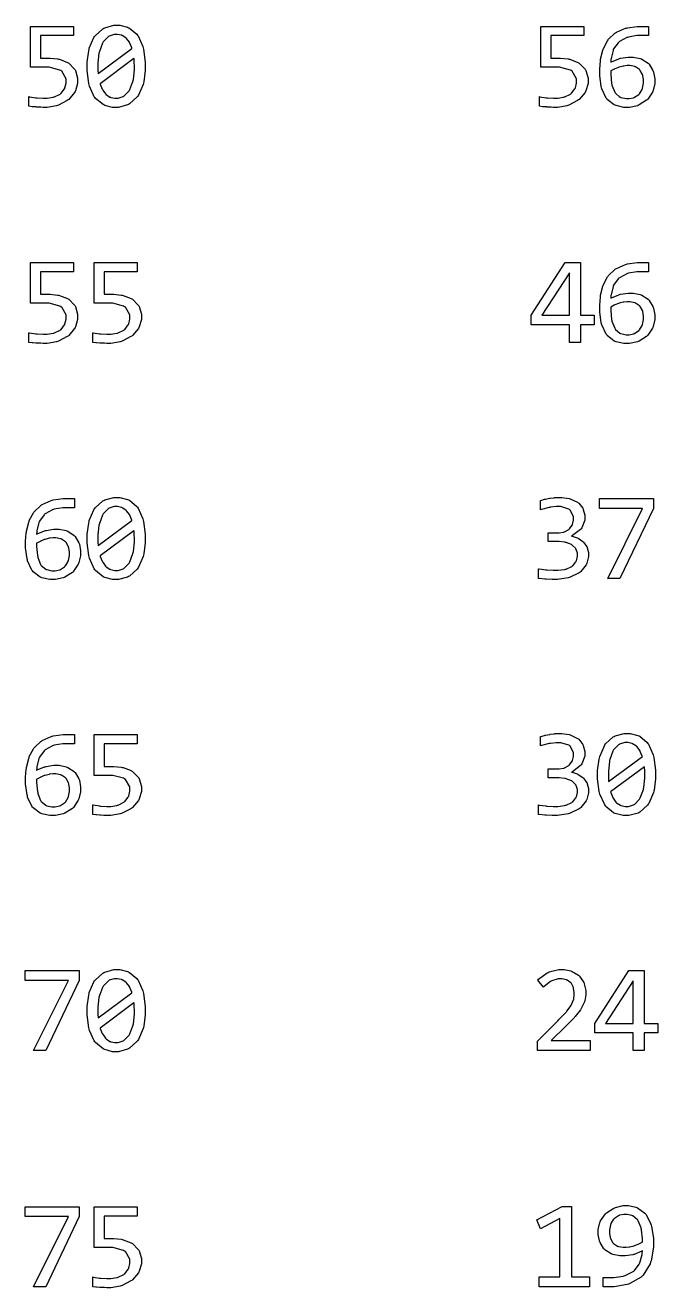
# Model space of a CAD drawing. Extents: x 0.4 to 7.8, y 0.3 to 11.2.
# Drawn here: x 6.469 to 7.732, y 3.306 to 5.826 of the extents above; entities that cross this region are included whole.
import ezdxf

# ---------------------------------------------------------------- set-up
doc = ezdxf.new("R2010")
doc.units = 0
doc.layers.get('0').update_dxf_attribs({"linetype": 'CONTINUOUS'})

msp = doc.modelspace()

# ---------------------------------------------------------------- linework, layer by layer
at = {"color": 9}
for points in [[(6.57335, 5.71556), (6.57335, 5.71018), (6.56907, 5.69558), (6.56825, 5.69396), (6.56739, 5.69233), (6.55556, 5.67833), (6.5541, 5.67714), (6.55257, 5.676), (6.53494, 5.66689), (6.53293, 5.66624), (6.53087, 5.66558), (6.51264, 5.66233), (6.50657, 5.66233), (6.50461, 5.66233), (6.49957, 5.6626), (6.49892, 5.6626), (6.49821, 5.66265), (6.49149, 5.66303), (6.49083, 5.66308), (6.49013, 5.66314), (6.48356, 5.66363), (6.48292, 5.66368), (6.48226, 5.66374), (6.47657, 5.6645), (6.47607, 5.66456), (6.47607, 5.68381), (6.47715, 5.6836), (6.48969, 5.68164), (6.4911, 5.68147), (6.49251, 5.68137), (6.50435, 5.68078), (6.50831, 5.68078), (6.51269, 5.68078), (6.52458, 5.68272), (6.52588, 5.68311), (6.52718, 5.68349), (6.53825, 5.68896), (6.53917, 5.68967), (6.5401, 5.69043), (6.5471, 5.69922), (6.54758, 5.70019), (6.54807, 5.70122), (6.55051, 5.71089), (6.55051, 5.71408), (6.55051, 5.71951), (6.54156, 5.7346), (6.53976, 5.73568), (6.53797, 5.73682), (6.51633, 5.74251), (6.50917, 5.74251), (6.47889, 5.74251), (6.47889, 5.82406), (6.56483, 5.82406), (6.56483, 5.8055), (6.49892, 5.8055), (6.49892, 5.76074), (6.51281, 5.76074), (6.51839, 5.76074), (6.53331, 5.759), (6.53515, 5.75863), (6.53694, 5.75831), (6.553, 5.75222), (6.55442, 5.75131), (6.55583, 5.75049), (6.56722, 5.73888), (6.56808, 5.73742), (6.56896, 5.736), (6.57335, 5.72071), (6.57335, 5.71556)], [(6.70833, 5.74425), (6.70833, 5.73589), (6.70524, 5.71338), (6.70464, 5.71083), (6.704, 5.70833), (6.69476, 5.68679), (6.69358, 5.68494), (6.69233, 5.68317), (6.67686, 5.66922), (6.67503, 5.66818), (6.67318, 5.66721), (6.65511, 5.66233), (6.64914, 5.66233), (6.64328, 5.66233), (6.62756, 5.66635), (6.62582, 5.6671), (6.62403, 5.66792), (6.6091, 5.68039), (6.60786, 5.68201), (6.60661, 5.68371), (6.59706, 5.70497), (6.5964, 5.70751), (6.59571, 5.71013), (6.59233, 5.73574), (6.59233, 5.74425), (6.59233, 5.75265), (6.59538, 5.77522), (6.59603, 5.77772), (6.59663, 5.78028), (6.6059, 5.80181), (6.60715, 5.8036), (6.60835, 5.80544), (6.62381, 5.81933), (6.62571, 5.82032), (6.62756, 5.82135), (6.64556, 5.82628), (6.65158, 5.82628), (6.65739, 5.82628), (6.67307, 5.82221), (6.67486, 5.8214), (6.6766, 5.82064), (6.69157, 5.80821), (6.69282, 5.80653), (6.69407, 5.8049), (6.70361, 5.78358), (6.70432, 5.78097), (6.70497, 5.77843), (6.70833, 5.75282), (6.70833, 5.74425)], [(7.59299, 5.71556), (7.59299, 5.71018), (7.58865, 5.69558), (7.58783, 5.69396), (7.58697, 5.69233), (7.57514, 5.67833), (7.57368, 5.67714), (7.57215, 5.676), (7.55458, 5.66689), (7.55257, 5.66624), (7.55051, 5.66558), (7.53228, 5.66233), (7.52621, 5.66233), (7.52425, 5.66233), (7.51915, 5.6626), (7.5185, 5.6626), (7.51779, 5.66265), (7.51113, 5.66303), (7.51047, 5.66308), (7.50976, 5.66314), (7.50315, 5.66363), (7.5025, 5.66368), (7.50185, 5.66374), (7.49615, 5.6645), (7.49567, 5.66456), (7.49567, 5.68381), (7.49675, 5.6836), (7.50928, 5.68164), (7.51069, 5.68147), (7.5121, 5.68137), (7.52393, 5.68078), (7.52789, 5.68078), (7.53228, 5.68078), (7.54417, 5.68272), (7.54546, 5.68311), (7.54676, 5.68349), (7.55789, 5.68896), (7.55881, 5.68967), (7.55968, 5.69043), (7.56674, 5.69922), (7.56722, 5.70019), (7.56771, 5.70122), (7.57015, 5.71089), (7.57015, 5.71408), (7.57015, 5.71951), (7.56119, 5.7346), (7.5594, 5.73568), (7.55761, 5.73682), (7.53597, 5.74251), (7.52875, 5.74251), (7.49849, 5.74251), (7.49849, 5.82406), (7.58442, 5.82406), (7.58442, 5.8055), (7.5185, 5.8055), (7.5185, 5.76074), (7.53244, 5.76074), (7.53797, 5.76074), (7.5529, 5.759), (7.55474, 5.75863), (7.55653, 5.75831), (7.57264, 5.75222), (7.57406, 5.75131), (7.57547, 5.75049), (7.58686, 5.73888), (7.58772, 5.73742), (7.5886, 5.736), (7.59299, 5.72071), (7.59299, 5.71556)], [(7.72624, 5.71506), (7.72624, 5.7099), (7.72288, 5.69607), (7.72222, 5.69444), (7.72157, 5.69287), (7.71218, 5.67882), (7.71099, 5.67763), (7.70975, 5.67649), (7.69499, 5.6671), (7.69325, 5.66639), (7.69151, 5.66575), (7.67572, 5.66233), (7.67046, 5.66233), (7.66461, 5.66233), (7.64882, 5.66585), (7.64714, 5.6665), (7.6454, 5.66721), (7.63129, 5.678), (7.63015, 5.67942), (7.62901, 5.68088), (7.62033, 5.69933), (7.61979, 5.70156), (7.61919, 5.70378), (7.61626, 5.72575), (7.61626, 5.73301), (7.61626, 5.73899), (7.61757, 5.75483), (7.61783, 5.75672), (7.61806, 5.75868), (7.62244, 5.77664), (7.6231, 5.77832), (7.62369, 5.78), (7.63183, 5.79546), (7.63286, 5.79688), (7.63385, 5.79829), (7.64649, 5.81028), (7.648, 5.81125), (7.64953, 5.81228), (7.66743, 5.82015), (7.66949, 5.82069), (7.6715, 5.82129), (7.69135, 5.82406), (7.69803, 5.82406), (7.71376, 5.82406), (7.71376, 5.8055), (7.69667, 5.8055), (7.69049, 5.8055), (7.67367, 5.80274), (7.67193, 5.80214), (7.67014, 5.8016), (7.65549, 5.79351), (7.65435, 5.79249), (7.65315, 5.79144), (7.64404, 5.77892), (7.64344, 5.77746), (7.64279, 5.77599), (7.63889, 5.75965), (7.63872, 5.75782), (7.63824, 5.75282), (7.63949, 5.75358), (7.65424, 5.75956), (7.65593, 5.75999), (7.65761, 5.76047), (7.67275, 5.76281), (7.67779, 5.76281), (7.68306, 5.76281), (7.69738, 5.75988), (7.69889, 5.75928), (7.70042, 5.75868), (7.713, 5.75049), (7.71403, 5.7494), (7.715, 5.74837), (7.72265, 5.73583), (7.72319, 5.73438), (7.72368, 5.73292), (7.72624, 5.71957), (7.72624, 5.71506)], [(6.61382, 5.74501), (6.61382, 5.74311), (6.61382, 5.73888), (6.61382, 5.73742), (6.61382, 5.73682), (6.61426, 5.73068), (6.61431, 5.73008), (6.68186, 5.78), (6.68153, 5.78108), (6.67763, 5.79058), (6.67719, 5.79139), (6.67671, 5.79226), (6.67111, 5.79958), (6.67046, 5.80018), (6.66982, 5.80083), (6.66238, 5.80572), (6.66157, 5.80604), (6.66069, 5.80643), (6.65289, 5.80811), (6.65033, 5.80811), (6.64654, 5.80811), (6.63633, 5.80474), (6.63519, 5.80404), (6.63406, 5.80339), (6.62451, 5.79335), (6.62375, 5.79199), (6.62294, 5.79069), (6.61681, 5.77419), (6.61643, 5.77219), (6.616, 5.77024), (6.61382, 5.75136), (6.61382, 5.74501)], [(6.68685, 5.74354), (6.68685, 5.74561), (6.68653, 5.75103), (6.68647, 5.75168), (6.68642, 5.75239), (6.68593, 5.75911), (6.68587, 5.75976), (6.61838, 5.70958), (6.61865, 5.70856), (6.6225, 5.69879), (6.62299, 5.69786), (6.62343, 5.697), (6.62907, 5.68924), (6.62972, 5.68858), (6.63037, 5.68799), (6.63792, 5.683), (6.63878, 5.68261), (6.6396, 5.68229), (6.64763, 5.68056), (6.65033, 5.68056), (6.65408, 5.68056), (6.66422, 5.68392), (6.66536, 5.68457), (6.6665, 5.68528), (6.67617, 5.69521), (6.67697, 5.6965), (6.67774, 5.69786), (6.68386, 5.71425), (6.68431, 5.71619), (6.68468, 5.71821), (6.68685, 5.73725), (6.68685, 5.74354)], [(7.704, 5.71376), (7.704, 5.71707), (7.70247, 5.72597), (7.70221, 5.72694), (7.70187, 5.72797), (7.69726, 5.73628), (7.69667, 5.73693), (7.69601, 5.73763), (7.68804, 5.74294), (7.68707, 5.74328), (7.68608, 5.74371), (7.67643, 5.74561), (7.67324, 5.74561), (7.67085, 5.74561), (7.66461, 5.7449), (7.66385, 5.74474), (7.66303, 5.74463), (7.65522, 5.74257), (7.65446, 5.74229), (7.65369, 5.74208), (7.64643, 5.73921), (7.64578, 5.73888), (7.64507, 5.73856), (7.63878, 5.73514), (7.63824, 5.73475), (7.63824, 5.72819), (7.64003, 5.71018), (7.6404, 5.70839), (7.64074, 5.70665), (7.64615, 5.6926), (7.64686, 5.69151), (7.64757, 5.69049), (7.65653, 5.683), (7.65761, 5.68251), (7.65864, 5.68207), (7.66883, 5.67979), (7.67225, 5.67979), (7.6754, 5.67979), (7.68397, 5.68169), (7.68494, 5.68201), (7.68593, 5.6824), (7.69428, 5.68799), (7.69499, 5.68869), (7.69569, 5.68946), (7.70117, 5.69829), (7.70156, 5.69933), (7.70193, 5.70042), (7.704, 5.71044), (7.704, 5.71376)], [(6.57335, 5.24431), (6.57335, 5.23893), (6.56907, 5.22433), (6.56825, 5.22271), (6.56739, 5.22108), (6.55556, 5.20703), (6.5541, 5.20583), (6.55257, 5.20469), (6.53494, 5.19564), (6.53293, 5.19499), (6.53087, 5.19433), (6.51264, 5.19108), (6.50657, 5.19108), (6.50461, 5.19108), (6.49957, 5.19135), (6.49892, 5.19135), (6.49821, 5.1914), (6.49149, 5.19179), (6.49083, 5.19185), (6.49013, 5.19189), (6.48356, 5.19239), (6.48292, 5.19243), (6.48226, 5.19249), (6.47657, 5.19325), (6.47607, 5.19331), (6.47607, 5.21257), (6.47715, 5.21235), (6.48969, 5.21039), (6.4911, 5.21024), (6.49251, 5.21013), (6.50435, 5.20953), (6.50831, 5.20953), (6.51269, 5.20953), (6.52458, 5.21149), (6.52588, 5.21186), (6.52718, 5.21224), (6.53825, 5.21772), (6.53917, 5.21843), (6.5401, 5.21918), (6.5471, 5.22797), (6.54758, 5.22894), (6.54807, 5.22999), (6.55051, 5.23964), (6.55051, 5.24283), (6.55051, 5.24826), (6.54156, 5.26335), (6.53976, 5.26443), (6.53797, 5.26557), (6.51633, 5.27126), (6.50917, 5.27126), (6.47889, 5.27126), (6.47889, 5.35281), (6.56483, 5.35281), (6.56483, 5.33425), (6.49892, 5.33425), (6.49892, 5.2895), (6.51281, 5.2895), (6.51839, 5.2895), (6.53331, 5.28776), (6.53515, 5.28738), (6.53694, 5.28706), (6.553, 5.28097), (6.55442, 5.28006), (6.55583, 5.27924), (6.56722, 5.26764), (6.56808, 5.26617), (6.56896, 5.26476), (6.57335, 5.24946), (6.57335, 5.24431)], [(6.70063, 5.24431), (6.70063, 5.23893), (6.69635, 5.22433), (6.69553, 5.22271), (6.69467, 5.22108), (6.68283, 5.20703), (6.68137, 5.20583), (6.67985, 5.20469), (6.66222, 5.19564), (6.66021, 5.19499), (6.65815, 5.19433), (6.63992, 5.19108), (6.63385, 5.19108), (6.63189, 5.19108), (6.62685, 5.19135), (6.62619, 5.19135), (6.62549, 5.1914), (6.61876, 5.19179), (6.61811, 5.19185), (6.6174, 5.19189), (6.61083, 5.19239), (6.61019, 5.19243), (6.60954, 5.19249), (6.60385, 5.19325), (6.60335, 5.19331), (6.60335, 5.21257), (6.60444, 5.21235), (6.61697, 5.21039), (6.61838, 5.21024), (6.61979, 5.21013), (6.63162, 5.20953), (6.63558, 5.20953), (6.63997, 5.20953), (6.65186, 5.21149), (6.65315, 5.21186), (6.65446, 5.21224), (6.66553, 5.21772), (6.66644, 5.21843), (6.66737, 5.21918), (6.67437, 5.22797), (6.67486, 5.22894), (6.67535, 5.22999), (6.67779, 5.23964), (6.67779, 5.24283), (6.67779, 5.24826), (6.66883, 5.26335), (6.66704, 5.26443), (6.66525, 5.26557), (6.64361, 5.27126), (6.63644, 5.27126), (6.60618, 5.27126), (6.60618, 5.35281), (6.69211, 5.35281), (6.69211, 5.33425), (6.62619, 5.33425), (6.62619, 5.2895), (6.64008, 5.2895), (6.64567, 5.2895), (6.6606, 5.28776), (6.66243, 5.28738), (6.66422, 5.28706), (6.68028, 5.28097), (6.68169, 5.28006), (6.68311, 5.27924), (6.6945, 5.26764), (6.69536, 5.26617), (6.69624, 5.26476), (6.70063, 5.24946), (6.70063, 5.24431)], [(7.60493, 5.22857), (7.57769, 5.22857), (7.57769, 5.19331), (7.55599, 5.19331), (7.55599, 5.22857), (7.47922, 5.22857), (7.47922, 5.24724), (7.54719, 5.35281), (7.57769, 5.35281), (7.57769, 5.24724), (7.60493, 5.24724), (7.60493, 5.22857)], [(7.72624, 5.24382), (7.72624, 5.23867), (7.72288, 5.22483), (7.72222, 5.22319), (7.72157, 5.22163), (7.71218, 5.20757), (7.71099, 5.20632), (7.70975, 5.20518), (7.69499, 5.19581), (7.69325, 5.1951), (7.69151, 5.19444), (7.67572, 5.19108), (7.67046, 5.19108), (7.66461, 5.19108), (7.64882, 5.19461), (7.64714, 5.19526), (7.6454, 5.19596), (7.63129, 5.20676), (7.63015, 5.20817), (7.62901, 5.20964), (7.62033, 5.22808), (7.61979, 5.23025), (7.61919, 5.23247), (7.61626, 5.25444), (7.61626, 5.26178), (7.61626, 5.26768), (7.61757, 5.28353), (7.61783, 5.28543), (7.61806, 5.28738), (7.62244, 5.30539), (7.6231, 5.30707), (7.62369, 5.30875), (7.63183, 5.32422), (7.63286, 5.32563), (7.63385, 5.32704), (7.64649, 5.33903), (7.648, 5.34), (7.64953, 5.34104), (7.66743, 5.34885), (7.66949, 5.34939), (7.6715, 5.34999), (7.69135, 5.35281), (7.69803, 5.35281), (7.71376, 5.35281), (7.71376, 5.33425), (7.69667, 5.33425), (7.69049, 5.33425), (7.67367, 5.33143), (7.67193, 5.33083), (7.67014, 5.33029), (7.65549, 5.32226), (7.65435, 5.32124), (7.65315, 5.32021), (7.64404, 5.30767), (7.64344, 5.30621), (7.64279, 5.30474), (7.63889, 5.28842), (7.63872, 5.28657), (7.63824, 5.28153), (7.63949, 5.28228), (7.65424, 5.28831), (7.65593, 5.28874), (7.65761, 5.28922), (7.67275, 5.29156), (7.67779, 5.29156), (7.68306, 5.29156), (7.69738, 5.28863), (7.69889, 5.28803), (7.70042, 5.28743), (7.713, 5.27919), (7.71403, 5.2781), (7.715, 5.27707), (7.72265, 5.2646), (7.72319, 5.26313), (7.72368, 5.26167), (7.72624, 5.24832), (7.72624, 5.24382)], [(7.55599, 5.33231), (7.50043, 5.24724), (7.55599, 5.24724), (7.55599, 5.33231)], [(7.704, 5.24246), (7.704, 5.24576), (7.70247, 5.25467), (7.70221, 5.25564), (7.70187, 5.25667), (7.69726, 5.26503), (7.69667, 5.26568), (7.69601, 5.26639), (7.68804, 5.27171), (7.68707, 5.27203), (7.68608, 5.2724), (7.67643, 5.27436), (7.67324, 5.27436), (7.67085, 5.27436), (7.66461, 5.27365), (7.66385, 5.27349), (7.66303, 5.27339), (7.65522, 5.27132), (7.65446, 5.27106), (7.65369, 5.27083), (7.64643, 5.26796), (7.64578, 5.26764), (7.64507, 5.26731), (7.63878, 5.26383), (7.63824, 5.26346), (7.63824, 5.25689), (7.64003, 5.23888), (7.6404, 5.23708), (7.64074, 5.23535), (7.64615, 5.22136), (7.64686, 5.22026), (7.64757, 5.21924), (7.65653, 5.21169), (7.65761, 5.21121), (7.65864, 5.21078), (7.66883, 5.20856), (7.67225, 5.20856), (7.6754, 5.20856), (7.68397, 5.21039), (7.68494, 5.21072), (7.68593, 5.21115), (7.69428, 5.21674), (7.69499, 5.21744), (7.69569, 5.21821), (7.70117, 5.22706), (7.70156, 5.22808), (7.70193, 5.22917), (7.704, 5.23915), (7.704, 5.24246)], [(6.57932, 4.77257), (6.57932, 4.76742), (6.57596, 4.75358), (6.57531, 4.75196), (6.57465, 4.75038), (6.56526, 4.73633), (6.56407, 4.73508), (6.56282, 4.73394), (6.54807, 4.72456), (6.54639, 4.72385), (6.54465, 4.72319), (6.52881, 4.71983), (6.52354, 4.71983), (6.51768, 4.71983), (6.5019, 4.72336), (6.50022, 4.72401), (6.49854, 4.72472), (6.48443, 4.73551), (6.48329, 4.73693), (6.48215, 4.73839), (6.47347, 4.75683), (6.47288, 4.759), (6.47228, 4.76124), (6.46935, 4.78321), (6.46935, 4.79053), (6.46935, 4.79644), (6.47065, 4.81228), (6.47092, 4.81418), (6.47119, 4.81614), (6.47553, 4.83415), (6.47618, 4.83583), (6.47678, 4.83751), (6.48492, 4.85297), (6.48594, 4.85439), (6.48693, 4.85579), (6.49957, 4.86778), (6.50108, 4.86876), (6.50261, 4.86979), (6.52051, 4.87761), (6.52257, 4.87815), (6.52463, 4.87875), (6.54449, 4.88157), (6.55117, 4.88157), (6.56689, 4.88157), (6.56689, 4.86301), (6.54981, 4.86301), (6.54357, 4.86301), (6.52675, 4.86019), (6.52501, 4.8596), (6.52322, 4.85906), (6.50857, 4.85101), (6.50743, 4.84999), (6.50624, 4.84896), (6.49718, 4.83643), (6.49658, 4.83496), (6.49593, 4.8335), (6.49197, 4.81717), (6.49181, 4.81532), (6.49132, 4.81028), (6.49257, 4.81104), (6.50732, 4.81706), (6.509, 4.81749), (6.51069, 4.81799), (6.52582, 4.82032), (6.53087, 4.82032), (6.53614, 4.82032), (6.55046, 4.81739), (6.55197, 4.81679), (6.5535, 4.81619), (6.56608, 4.80794), (6.56711, 4.80686), (6.56808, 4.80583), (6.57574, 4.79335), (6.57628, 4.79189), (6.57676, 4.79042), (6.57932, 4.77707), (6.57932, 4.77257)], [(6.70833, 4.80176), (6.70833, 4.7934), (6.70524, 4.77083), (6.70464, 4.76828), (6.704, 4.76579), (6.69476, 4.74425), (6.69358, 4.7424), (6.69233, 4.74061), (6.67686, 4.72672), (6.67503, 4.72569), (6.67318, 4.72472), (6.65511, 4.71983), (6.64914, 4.71983), (6.64328, 4.71983), (6.62756, 4.72385), (6.62582, 4.72461), (6.62403, 4.72542), (6.6091, 4.73785), (6.60786, 4.73947), (6.60661, 4.74115), (6.59706, 4.76247), (6.5964, 4.76503), (6.59571, 4.76764), (6.59233, 4.79324), (6.59233, 4.80176), (6.59233, 4.81011), (6.59538, 4.83268), (6.59603, 4.83518), (6.59663, 4.83772), (6.6059, 4.85926), (6.60715, 4.86106), (6.60835, 4.8629), (6.62381, 4.87685), (6.62571, 4.87782), (6.62756, 4.87885), (6.64556, 4.88379), (6.65158, 4.88379), (6.65739, 4.88379), (6.67307, 4.87972), (6.67486, 4.8789), (6.6766, 4.87815), (6.69157, 4.86572), (6.69282, 4.86399), (6.69407, 4.86236), (6.70361, 4.8411), (6.70432, 4.83849), (6.70497, 4.83594), (6.70833, 4.81033), (6.70833, 4.80176)], [(6.61382, 4.80246), (6.61382, 4.80062), (6.61382, 4.79639), (6.61382, 4.79492), (6.61382, 4.79432), (6.61426, 4.78819), (6.61431, 4.7876), (6.68186, 4.83751), (6.68153, 4.8386), (6.67763, 4.84804), (6.67719, 4.84885), (6.67671, 4.84972), (6.67111, 4.85704), (6.67046, 4.85764), (6.66982, 4.85829), (6.66238, 4.86317), (6.66157, 4.8635), (6.66069, 4.86388), (6.65289, 4.86561), (6.65033, 4.86561), (6.64654, 4.86561), (6.63633, 4.86225), (6.63519, 4.86154), (6.63406, 4.86089), (6.62451, 4.85086), (6.62375, 4.8495), (6.62294, 4.84819), (6.61681, 4.83171), (6.61643, 4.82969), (6.616, 4.82775), (6.61382, 4.80881), (6.61382, 4.80246)], [(7.59397, 4.77051), (7.59397, 4.76557), (7.59039, 4.75228), (7.58968, 4.75071), (7.58892, 4.74918), (7.57829, 4.73579), (7.57687, 4.7346), (7.57542, 4.73346), (7.55751, 4.72444), (7.55539, 4.72374), (7.55322, 4.7231), (7.53222, 4.71983), (7.52522, 4.71983), (7.52094, 4.71983), (7.50939, 4.72038), (7.50814, 4.72043), (7.50683, 4.72054), (7.49507, 4.7219), (7.49397, 4.72206), (7.49397, 4.7411), (7.49522, 4.74089), (7.50857, 4.73915), (7.50999, 4.73899), (7.51133, 4.73888), (7.52322, 4.73828), (7.52718, 4.73828), (7.53228, 4.73828), (7.54617, 4.74001), (7.54758, 4.74035), (7.54899, 4.74072), (7.56054, 4.74593), (7.56147, 4.74658), (7.56233, 4.74729), (7.56885, 4.75543), (7.56928, 4.75635), (7.56967, 4.75732), (7.57172, 4.76628), (7.57172, 4.76926), (7.57172, 4.77214), (7.56928, 4.77994), (7.56879, 4.78076), (7.56831, 4.78157), (7.56136, 4.78842), (7.56049, 4.78896), (7.55963, 4.7895), (7.54904, 4.79357), (7.54779, 4.79383), (7.54656, 4.79417), (7.53538, 4.79551), (7.53168, 4.79551), (7.51351, 4.79551), (7.51351, 4.81299), (7.53196, 4.81299), (7.53521, 4.81299), (7.544, 4.81456), (7.54497, 4.81483), (7.54596, 4.81515), (7.55442, 4.81972), (7.55512, 4.82032), (7.55583, 4.8209), (7.56119, 4.82818), (7.56158, 4.829), (7.56196, 4.82986), (7.56392, 4.83811), (7.56392, 4.84082), (7.56392, 4.84549), (7.5574, 4.85851), (7.5561, 4.85949), (7.55479, 4.86046), (7.53851, 4.86535), (7.53315, 4.86535), (7.52897, 4.86535), (7.51796, 4.86404), (7.51654, 4.86376), (7.51508, 4.8635), (7.49989, 4.85954), (7.49826, 4.859), (7.49826, 4.87756), (7.49892, 4.87782), (7.50624, 4.87993), (7.50706, 4.8801), (7.50782, 4.88032), (7.51563, 4.88194), (7.51644, 4.88206), (7.51719, 4.88222), (7.52501, 4.88325), (7.52582, 4.88331), (7.52658, 4.8834), (7.53267, 4.88379), (7.53472, 4.88379), (7.54031, 4.88379), (7.55544, 4.88146), (7.55707, 4.88097), (7.55865, 4.88053), (7.5721, 4.87403), (7.57319, 4.87315), (7.57428, 4.87235), (7.58242, 4.86199), (7.58296, 4.86074), (7.5835, 4.85954), (7.58626, 4.8481), (7.58626, 4.84424), (7.58626, 4.83854), (7.58029, 4.82286), (7.57915, 4.82129), (7.57796, 4.81976), (7.56201, 4.80746), (7.56, 4.80653), (7.56104, 4.80637), (7.57118, 4.80311), (7.57221, 4.80263), (7.57319, 4.80214), (7.58225, 4.79585), (7.58306, 4.79503), (7.58388, 4.79432), (7.59039, 4.78537), (7.59088, 4.78429), (7.59136, 4.78326), (7.59397, 4.77371), (7.59397, 4.77051)], [(7.72342, 4.86182), (7.65653, 4.72206), (7.63222, 4.72206), (7.70171, 4.86182), (7.6155, 4.86182), (7.6155, 4.88157), (7.72342, 4.88157), (7.72342, 4.86182)], [(6.68685, 4.801), (6.68685, 4.80306), (6.68653, 4.80854), (6.68647, 4.80919), (6.68642, 4.8099), (6.68593, 4.81662), (6.68587, 4.81728), (6.61838, 4.76708), (6.61865, 4.76606), (6.6225, 4.75629), (6.62299, 4.75537), (6.62343, 4.7545), (6.62907, 4.74675), (6.62972, 4.7461), (6.63037, 4.7455), (6.63792, 4.7405), (6.63878, 4.74013), (6.6396, 4.73981), (6.64763, 4.73801), (6.65033, 4.73801), (6.65408, 4.73801), (6.66422, 4.74143), (6.66536, 4.74208), (6.6665, 4.74278), (6.67617, 4.75271), (6.67697, 4.75401), (6.67774, 4.75537), (6.68386, 4.77171), (6.68431, 4.77365), (6.68468, 4.77567), (6.68685, 4.79471), (6.68685, 4.801)], [(6.55713, 4.77121), (6.55713, 4.77453), (6.55556, 4.78342), (6.55528, 4.7844), (6.55496, 4.78543), (6.5504, 4.79378), (6.54981, 4.79443), (6.54915, 4.79514), (6.54113, 4.80046), (6.54015, 4.80078), (6.53917, 4.80117), (6.52957, 4.80311), (6.52636, 4.80311), (6.52399, 4.80311), (6.51774, 4.8024), (6.51699, 4.80225), (6.51617, 4.80214), (6.50831, 4.80007), (6.50754, 4.79981), (6.50678, 4.79958), (6.49957, 4.79671), (6.49892, 4.79639), (6.49821, 4.79606), (6.49186, 4.79258), (6.49132, 4.79221), (6.49132, 4.78564), (6.49317, 4.76764), (6.49354, 4.76585), (6.49387, 4.76411), (6.49924, 4.75011), (6.5, 4.74903), (6.50071, 4.74799), (6.50965, 4.74046), (6.51074, 4.73996), (6.51178, 4.73953), (6.52197, 4.73731), (6.52539, 4.73731), (6.52854, 4.73731), (6.53711, 4.73915), (6.53808, 4.73947), (6.53907, 4.7399), (6.54736, 4.7455), (6.54807, 4.74621), (6.54878, 4.74696), (6.55425, 4.75581), (6.55469, 4.75683), (6.55507, 4.75792), (6.55713, 4.7679), (6.55713, 4.77121)], [(6.57932, 4.30132), (6.57932, 4.29617), (6.57596, 4.28233), (6.57531, 4.28071), (6.57465, 4.27914), (6.56526, 4.26508), (6.56407, 4.26383), (6.56282, 4.26269), (6.54807, 4.25331), (6.54639, 4.25261), (6.54465, 4.25196), (6.52881, 4.24858), (6.52354, 4.24858), (6.51768, 4.24858), (6.5019, 4.25211), (6.50022, 4.25276), (6.49854, 4.25347), (6.48443, 4.26426), (6.48329, 4.26568), (6.48215, 4.26714), (6.47347, 4.2856), (6.47288, 4.28776), (6.47228, 4.28999), (6.46935, 4.31196), (6.46935, 4.31928), (6.46935, 4.32519), (6.47065, 4.34104), (6.47092, 4.34293), (6.47119, 4.34489), (6.47553, 4.3629), (6.47618, 4.36458), (6.47678, 4.36626), (6.48492, 4.38172), (6.48594, 4.38314), (6.48693, 4.38456), (6.49957, 4.39654), (6.50108, 4.39751), (6.50261, 4.39854), (6.52051, 4.40636), (6.52257, 4.4069), (6.52463, 4.4075), (6.54449, 4.41032), (6.55117, 4.41032), (6.56689, 4.41032), (6.56689, 4.39176), (6.54981, 4.39176), (6.54357, 4.39176), (6.52675, 4.38894), (6.52501, 4.38835), (6.52322, 4.38781), (6.50857, 4.37978), (6.50743, 4.37875), (6.50624, 4.37771), (6.49718, 4.36518), (6.49658, 4.36372), (6.49593, 4.36225), (6.49197, 4.34592), (6.49181, 4.34407), (6.49132, 4.33903), (6.49257, 4.33979), (6.50732, 4.34581), (6.509, 4.34625), (6.51069, 4.34674), (6.52582, 4.34907), (6.53087, 4.34907), (6.53614, 4.34907), (6.55046, 4.34614), (6.55197, 4.34554), (6.5535, 4.34494), (6.56608, 4.33669), (6.56711, 4.33561), (6.56808, 4.33458), (6.57574, 4.3221), (6.57628, 4.32064), (6.57676, 4.31917), (6.57932, 4.30583), (6.57932, 4.30132)], [(6.70063, 4.30181), (6.70063, 4.29644), (6.69635, 4.28185), (6.69553, 4.28022), (6.69467, 4.2786), (6.68283, 4.26454), (6.68137, 4.26335), (6.67985, 4.26221), (6.66222, 4.25315), (6.66021, 4.2525), (6.65815, 4.25185), (6.63992, 4.24858), (6.63385, 4.24858), (6.63189, 4.24858), (6.62685, 4.24881), (6.62619, 4.24881), (6.62549, 4.24886), (6.61876, 4.24924), (6.61811, 4.24929), (6.6174, 4.24935), (6.61083, 4.24989), (6.61019, 4.24994), (6.60954, 4.25), (6.60385, 4.25071), (6.60335, 4.25076), (6.60335, 4.27007), (6.60444, 4.26981), (6.61697, 4.2679), (6.61838, 4.26774), (6.61979, 4.26764), (6.63162, 4.26704), (6.63558, 4.26704), (6.63997, 4.26704), (6.65186, 4.26893), (6.65315, 4.26932), (6.65446, 4.26975), (6.66553, 4.27522), (6.66644, 4.27593), (6.66737, 4.27669), (6.67437, 4.28543), (6.67486, 4.2864), (6.67535, 4.28749), (6.67779, 4.29715), (6.67779, 4.30035), (6.67779, 4.30578), (6.66883, 4.32086), (6.66704, 4.32194), (6.66525, 4.32308), (6.64361, 4.32878), (6.63644, 4.32878), (6.60618, 4.32878), (6.60618, 4.41032), (6.69211, 4.41032), (6.69211, 4.39176), (6.62619, 4.39176), (6.62619, 4.34694), (6.64008, 4.34694), (6.64567, 4.34694), (6.6606, 4.34526), (6.66243, 4.34489), (6.66422, 4.34457), (6.68028, 4.33849), (6.68169, 4.33757), (6.68311, 4.33675), (6.6945, 4.32514), (6.69536, 4.32368), (6.69624, 4.32226), (6.70063, 4.30697), (6.70063, 4.30181)], [(7.59397, 4.29926), (7.59397, 4.29432), (7.59039, 4.28103), (7.58968, 4.27946), (7.58892, 4.27794), (7.57829, 4.26454), (7.57687, 4.26335), (7.57542, 4.26221), (7.55751, 4.25319), (7.55539, 4.2525), (7.55322, 4.25185), (7.53222, 4.24858), (7.52522, 4.24858), (7.52094, 4.24858), (7.50939, 4.24914), (7.50814, 4.24918), (7.50683, 4.24929), (7.49507, 4.25065), (7.49397, 4.25082), (7.49397, 4.26986), (7.49522, 4.26964), (7.50857, 4.2679), (7.50999, 4.26774), (7.51133, 4.26764), (7.52322, 4.26704), (7.52718, 4.26704), (7.53228, 4.26704), (7.54617, 4.26878), (7.54758, 4.2691), (7.54899, 4.26947), (7.56054, 4.27468), (7.56147, 4.27533), (7.56233, 4.27604), (7.56885, 4.28418), (7.56928, 4.2851), (7.56967, 4.28608), (7.57172, 4.29503), (7.57172, 4.29801), (7.57172, 4.30089), (7.56928, 4.30871), (7.56879, 4.30951), (7.56831, 4.31033), (7.56136, 4.31717), (7.56049, 4.31771), (7.55963, 4.31825), (7.54904, 4.32232), (7.54779, 4.3226), (7.54656, 4.32292), (7.53538, 4.32428), (7.53168, 4.32428), (7.51351, 4.32428), (7.51351, 4.34174), (7.53196, 4.34174), (7.53521, 4.34174), (7.544, 4.34332), (7.54497, 4.34358), (7.54596, 4.34392), (7.55442, 4.34847), (7.55512, 4.34907), (7.55583, 4.34967), (7.56119, 4.35693), (7.56158, 4.35775), (7.56196, 4.35861), (7.56392, 4.36686), (7.56392, 4.36957), (7.56392, 4.37424), (7.5574, 4.38726), (7.5561, 4.38824), (7.55479, 4.38921), (7.53851, 4.3941), (7.53315, 4.3941), (7.52897, 4.3941), (7.51796, 4.39279), (7.51654, 4.39253), (7.51508, 4.39225), (7.49989, 4.38829), (7.49826, 4.38775), (7.49826, 4.40631), (7.49892, 4.40657), (7.50624, 4.40869), (7.50706, 4.40886), (7.50782, 4.40907), (7.51563, 4.41069), (7.51644, 4.41081), (7.51719, 4.41097), (7.52501, 4.412), (7.52582, 4.41206), (7.52658, 4.41217), (7.53267, 4.41254), (7.53472, 4.41254), (7.54031, 4.41254), (7.55544, 4.41021), (7.55707, 4.40972), (7.55865, 4.40929), (7.5721, 4.40278), (7.57319, 4.40192), (7.57428, 4.4011), (7.58242, 4.39074), (7.58296, 4.38949), (7.5835, 4.38829), (7.58626, 4.37685), (7.58626, 4.37299), (7.58626, 4.36729), (7.58029, 4.35161), (7.57915, 4.35004), (7.57796, 4.34853), (7.56201, 4.33621), (7.56, 4.33529), (7.56104, 4.33513), (7.57118, 4.33187), (7.57221, 4.33138), (7.57319, 4.33089), (7.58225, 4.3246), (7.58306, 4.32379), (7.58388, 4.32308), (7.59039, 4.31413), (7.59088, 4.31304), (7.59136, 4.31201), (7.59397, 4.30246), (7.59397, 4.29926)], [(7.72792, 4.33051), (7.72792, 4.32215), (7.72487, 4.29958), (7.72428, 4.29704), (7.72364, 4.29454), (7.71442, 4.273), (7.71317, 4.27115), (7.71192, 4.26937), (7.69646, 4.25549), (7.69461, 4.25444), (7.69276, 4.25347), (7.67469, 4.24858), (7.66872, 4.24858), (7.66287, 4.24858), (7.64714, 4.25261), (7.6454, 4.25336), (7.64361, 4.25418), (7.62869, 4.2666), (7.6275, 4.26824), (7.62625, 4.26992), (7.61664, 4.29124), (7.616, 4.29378), (7.61529, 4.29639), (7.61199, 4.322), (7.61199, 4.33051), (7.61199, 4.33886), (7.61496, 4.36143), (7.61561, 4.36393), (7.61621, 4.36649), (7.62549, 4.38803), (7.62674, 4.38981), (7.62799, 4.39165), (7.64344, 4.4056), (7.64529, 4.40657), (7.64714, 4.40761), (7.66515, 4.41254), (7.67117, 4.41254), (7.67697, 4.41254), (7.69271, 4.40847), (7.6945, 4.40767), (7.69624, 4.4069), (7.71121, 4.39447), (7.71246, 4.39274), (7.71365, 4.39111), (7.72319, 4.36985), (7.7239, 4.36724), (7.72456, 4.36469), (7.72792, 4.33908), (7.72792, 4.33051)], [(7.63346, 4.33122), (7.63346, 4.32937), (7.63346, 4.32514), (7.63346, 4.32368), (7.63346, 4.32308), (7.63385, 4.31694), (7.63396, 4.31635), (7.70144, 4.36626), (7.70111, 4.36735), (7.69726, 4.37679), (7.69683, 4.37761), (7.69635, 4.37847), (7.69075, 4.38579), (7.69011, 4.38639), (7.68946, 4.38704), (7.68201, 4.39193), (7.68121, 4.39225), (7.68033, 4.39264), (7.67253, 4.39437), (7.66997, 4.39437), (7.66618, 4.39437), (7.65597, 4.391), (7.65483, 4.39031), (7.65369, 4.38965), (7.6441, 4.37961), (7.64333, 4.37825), (7.64253, 4.37696), (7.63644, 4.36046), (7.63601, 4.35846), (7.63558, 4.3565), (7.63346, 4.33757), (7.63346, 4.33122)], [(7.70643, 4.32975), (7.70643, 4.33182), (7.70617, 4.33729), (7.70611, 4.33794), (7.70606, 4.33865), (7.70557, 4.34538), (7.70551, 4.34603), (7.63797, 4.29585), (7.63824, 4.29482), (7.64214, 4.28504), (7.64264, 4.28413), (7.64307, 4.28326), (7.64871, 4.2755), (7.64936, 4.27485), (7.65001, 4.27425), (7.6575, 4.26926), (7.65836, 4.26888), (7.65918, 4.26856), (7.66726, 4.26676), (7.66997, 4.26676), (7.67372, 4.26676), (7.68386, 4.27018), (7.685, 4.27083), (7.68614, 4.27154), (7.69575, 4.28147), (7.69656, 4.28276), (7.69732, 4.28413), (7.70344, 4.30046), (7.70389, 4.3024), (7.70432, 4.30442), (7.70649, 4.32346), (7.70649, 4.32975), (7.70643, 4.32975)], [(6.55713, 4.29997), (6.55713, 4.30328), (6.55556, 4.31218), (6.55528, 4.31315), (6.55496, 4.31418), (6.5504, 4.32254), (6.54981, 4.32319), (6.54915, 4.32389), (6.54113, 4.32921), (6.54015, 4.32954), (6.53917, 4.32992), (6.52957, 4.33187), (6.52636, 4.33187), (6.52399, 4.33187), (6.51774, 4.33117), (6.51699, 4.331), (6.51617, 4.33089), (6.50831, 4.32883), (6.50754, 4.32856), (6.50678, 4.32835), (6.49957, 4.32547), (6.49892, 4.32514), (6.49821, 4.32482), (6.49186, 4.32135), (6.49132, 4.32096), (6.49132, 4.3144), (6.49317, 4.29639), (6.49354, 4.2946), (6.49387, 4.29286), (6.49924, 4.27886), (6.5, 4.27778), (6.50071, 4.27675), (6.50965, 4.26921), (6.51074, 4.26872), (6.51178, 4.26828), (6.52197, 4.26606), (6.52539, 4.26606), (6.52854, 4.26606), (6.53711, 4.2679), (6.53808, 4.26824), (6.53907, 4.26867), (6.54736, 4.27425), (6.54807, 4.27496), (6.54878, 4.27572), (6.55425, 4.28456), (6.55469, 4.2856), (6.55507, 4.28668), (6.55713, 4.29665), (6.55713, 4.29997)], [(6.57656, 3.91932), (6.50965, 3.77951), (6.48535, 3.77951), (6.55479, 3.91932), (6.46864, 3.91932), (6.46864, 3.93907), (6.57656, 3.93907), (6.57656, 3.91932)], [(6.70833, 3.85926), (6.70833, 3.85092), (6.70524, 3.82835), (6.70464, 3.82579), (6.704, 3.82329), (6.69476, 3.80176), (6.69358, 3.79992), (6.69233, 3.79812), (6.67686, 3.78424), (6.67503, 3.78321), (6.67318, 3.78222), (6.65511, 3.77735), (6.64914, 3.77735), (6.64328, 3.77735), (6.62756, 3.78136), (6.62582, 3.78212), (6.62403, 3.78293), (6.6091, 3.79536), (6.60786, 3.79699), (6.60661, 3.79867), (6.59706, 3.81993), (6.5964, 3.82249), (6.59571, 3.82508), (6.59233, 3.85075), (6.59233, 3.85926), (6.59233, 3.86762), (6.59538, 3.89019), (6.59603, 3.89268), (6.59663, 3.89524), (6.6059, 3.91678), (6.60715, 3.91857), (6.60835, 3.92042), (6.62381, 3.93431), (6.62571, 3.93528), (6.62756, 3.93631), (6.64556, 3.94129), (6.65158, 3.94129), (6.65739, 3.94129), (6.67307, 3.93722), (6.67486, 3.93642), (6.6766, 3.93565), (6.69157, 3.92324), (6.69282, 3.9215), (6.69407, 3.91986), (6.70361, 3.8986), (6.70432, 3.896), (6.70497, 3.89344), (6.70833, 3.86783), (6.70833, 3.85926)], [(7.597, 3.77951), (7.49192, 3.77951), (7.49192, 3.79856), (7.53315, 3.83957), (7.53483, 3.84125), (7.54856, 3.85574), (7.54964, 3.85693), (7.55067, 3.85818), (7.55892, 3.86925), (7.55951, 3.87022), (7.56011, 3.87125), (7.56407, 3.88086), (7.56429, 3.88172), (7.56446, 3.88265), (7.56549, 3.89063), (7.56549, 3.89328), (7.56549, 3.89611), (7.56418, 3.90354), (7.56392, 3.9044), (7.56364, 3.90533), (7.55957, 3.91314), (7.55903, 3.91379), (7.55849, 3.9145), (7.55137, 3.91976), (7.55051, 3.92014), (7.54958, 3.92057), (7.54081, 3.92247), (7.53792, 3.92247), (7.53331, 3.92247), (7.52083, 3.91872), (7.51947, 3.91797), (7.51807, 3.91721), (7.50538, 3.90744), (7.50424, 3.90625), (7.49251, 3.92031), (7.49397, 3.92193), (7.51129, 3.93463), (7.51324, 3.93554), (7.51519, 3.93653), (7.53435, 3.94129), (7.54075, 3.94129), (7.54551, 3.94129), (7.55854, 3.93864), (7.56, 3.9381), (7.56147, 3.93761), (7.57406, 3.92996), (7.57514, 3.92893), (7.57617, 3.92796), (7.58431, 3.91575), (7.5849, 3.91428), (7.5855, 3.91287), (7.58843, 3.89931), (7.58843, 3.89475), (7.58843, 3.89051), (7.58637, 3.87912), (7.58599, 3.87782), (7.58556, 3.87651), (7.57938, 3.8635), (7.57856, 3.86219), (7.57775, 3.86094), (7.56739, 3.8476), (7.56614, 3.84619), (7.56489, 3.84483), (7.55007, 3.82969), (7.54839, 3.82801), (7.51947, 3.79981), (7.597, 3.79981), (7.597, 3.77951)], [(7.73221, 3.81483), (7.70497, 3.81483), (7.70497, 3.77951), (7.68326, 3.77951), (7.68326, 3.81483), (7.6065, 3.81483), (7.6065, 3.8335), (7.67449, 3.93907), (7.70497, 3.93907), (7.70497, 3.8335), (7.73221, 3.8335), (7.73221, 3.81483)], [(6.61382, 3.85997), (6.61382, 3.85813), (6.61382, 3.85389), (6.61382, 3.85243), (6.61382, 3.85183), (6.61426, 3.84571), (6.61431, 3.84511), (6.68186, 3.89501), (6.68153, 3.89606), (6.67763, 3.90554), (6.67719, 3.90636), (6.67671, 3.90722), (6.67111, 3.91456), (6.67046, 3.91515), (6.66982, 3.91581), (6.66238, 3.92068), (6.66157, 3.92101), (6.66069, 3.92139), (6.65289, 3.92307), (6.65033, 3.92307), (6.64654, 3.92307), (6.63633, 3.91976), (6.63519, 3.91906), (6.63406, 3.9184), (6.62451, 3.90831), (6.62375, 3.90696), (6.62294, 3.90565), (6.61681, 3.88921), (6.61643, 3.88721), (6.616, 3.88525), (6.61382, 3.86632), (6.61382, 3.85997)], [(7.68326, 3.91857), (7.62771, 3.8335), (7.68326, 3.8335), (7.68326, 3.91857)], [(6.68685, 3.85851), (6.68685, 3.86057), (6.68653, 3.86604), (6.68647, 3.86669), (6.68642, 3.8674), (6.68593, 3.87408), (6.68587, 3.87472), (6.61838, 3.8246), (6.61865, 3.82357), (6.6225, 3.81381), (6.62299, 3.81288), (6.62343, 3.81201), (6.62907, 3.80425), (6.62972, 3.8036), (6.63037, 3.803), (6.63792, 3.79796), (6.63878, 3.79758), (6.6396, 3.79725), (6.64763, 3.79551), (6.65033, 3.79551), (6.65408, 3.79551), (6.66422, 3.79889), (6.66536, 3.79953), (6.6665, 3.80024), (6.67617, 3.81022), (6.67697, 3.81153), (6.67774, 3.81288), (6.68386, 3.82921), (6.68431, 3.83117), (6.68468, 3.83317), (6.68685, 3.85221), (6.68685, 3.85851)], [(6.57656, 3.44808), (6.50965, 3.30826), (6.48535, 3.30826), (6.55479, 3.44808), (6.46864, 3.44808), (6.46864, 3.46783), (6.57656, 3.46783), (6.57656, 3.44808)], [(6.70063, 3.35932), (6.70063, 3.35394), (6.69635, 3.33936), (6.69553, 3.33772), (6.69467, 3.3361), (6.68283, 3.32206), (6.68137, 3.32086), (6.67985, 3.31972), (6.66222, 3.31065), (6.66021, 3.31), (6.65815, 3.30935), (6.63992, 3.3061), (6.63385, 3.3061), (6.63189, 3.3061), (6.62685, 3.30632), (6.62619, 3.30632), (6.62549, 3.30638), (6.61876, 3.30675), (6.61811, 3.30681), (6.6174, 3.30686), (6.61083, 3.30735), (6.61019, 3.3074), (6.60954, 3.30751), (6.60385, 3.30821), (6.60335, 3.30826), (6.60335, 3.32758), (6.60444, 3.32731), (6.61697, 3.32542), (6.61838, 3.32525), (6.61979, 3.32514), (6.63162, 3.32449), (6.63558, 3.32449), (6.63997, 3.32449), (6.65186, 3.32644), (6.65315, 3.32682), (6.65446, 3.32726), (6.66553, 3.33274), (6.66644, 3.33344), (6.66737, 3.33421), (6.67437, 3.34293), (6.67486, 3.34392), (6.67535, 3.345), (6.67779, 3.35465), (6.67779, 3.35786), (6.67779, 3.36328), (6.66883, 3.37836), (6.66704, 3.37944), (6.66525, 3.38058), (6.64361, 3.38629), (6.63644, 3.38629), (6.60618, 3.38629), (6.60618, 3.46783), (6.69211, 3.46783), (6.69211, 3.44928), (6.62619, 3.44928), (6.62619, 3.40446), (6.64008, 3.40446), (6.64567, 3.40446), (6.6606, 3.40278), (6.66243, 3.4024), (6.66422, 3.40207), (6.68028, 3.39594), (6.68169, 3.39507), (6.68311, 3.39426), (6.6945, 3.3826), (6.69536, 3.38112), (6.69624, 3.37972), (6.70063, 3.36442), (6.70063, 3.35932)], [(7.59565, 3.30826), (7.49544, 3.30826), (7.49544, 3.32807), (7.53646, 3.32807), (7.53646, 3.4445), (7.49826, 3.42378), (7.49046, 3.44185), (7.54124, 3.46858), (7.56, 3.46858), (7.56, 3.32807), (7.59565, 3.32807), (7.59565, 3.30826)], [(7.72342, 3.39703), (7.72342, 3.38699), (7.71875, 3.35969), (7.71783, 3.35688), (7.71685, 3.35411), (7.70301, 3.33111), (7.70122, 3.32926), (7.69937, 3.32747), (7.67665, 3.31429), (7.67399, 3.31342), (7.67128, 3.31261), (7.64518, 3.30826), (7.6365, 3.30826), (7.62321, 3.30826), (7.62321, 3.32682), (7.63797, 3.32682), (7.64475, 3.32682), (7.66325, 3.32954), (7.66521, 3.33003), (7.6671, 3.33057), (7.68294, 3.33832), (7.68425, 3.33931), (7.68549, 3.34033), (7.69526, 3.35286), (7.69596, 3.35433), (7.69661, 3.35585), (7.70079, 3.37272), (7.70096, 3.37457), (7.70144, 3.37956), (7.70014, 3.37885), (7.68539, 3.37272), (7.68375, 3.37224), (7.68207, 3.37181), (7.66699, 3.36957), (7.662, 3.36957), (7.65668, 3.36957), (7.64231, 3.37256), (7.64079, 3.3731), (7.63921, 3.37369), (7.62651, 3.38194), (7.62554, 3.38297), (7.62451, 3.38406), (7.61697, 3.3966), (7.61649, 3.398), (7.61594, 3.39947), (7.61344, 3.41265), (7.61344, 3.41704), (7.61344, 3.42225), (7.61675, 3.43625), (7.61746, 3.43782), (7.61811, 3.43946), (7.6275, 3.4534), (7.62869, 3.45454), (7.62989, 3.45574), (7.64442, 3.46522), (7.64615, 3.46588), (7.64785, 3.46658), (7.66331, 3.47006), (7.66851, 3.47006), (7.67393, 3.47006), (7.68864, 3.46679), (7.69032, 3.46615), (7.692, 3.4655), (7.70654, 3.45492), (7.70779, 3.45344), (7.70899, 3.45204), (7.71858, 3.43317), (7.71929, 3.43083), (7.71994, 3.42854), (7.72342, 3.40494), (7.72342, 3.39703)], [(7.66754, 3.45258), (7.66433, 3.45258), (7.65582, 3.45068), (7.65483, 3.45025), (7.65386, 3.44993), (7.64551, 3.44444), (7.64481, 3.44368), (7.6441, 3.44299), (7.63861, 3.43414), (7.63824, 3.43306), (7.63781, 3.43201), (7.63579, 3.42193), (7.63579, 3.41851), (7.63579, 3.41521), (7.63715, 3.40619), (7.63747, 3.40522), (7.63775, 3.40424), (7.64231, 3.39589), (7.64296, 3.39518), (7.64356, 3.39453), (7.65164, 3.38938), (7.65261, 3.389), (7.6536, 3.38867), (7.66331, 3.38678), (7.66656, 3.38678), (7.66883, 3.38678), (7.67503, 3.38753), (7.67583, 3.38764), (7.67665, 3.38781), (7.68446, 3.38976), (7.68522, 3.38997), (7.68599, 3.39025), (7.69331, 3.39307), (7.69401, 3.39339), (7.69467, 3.39372), (7.7009, 3.39719), (7.70144, 3.39751), (7.70144, 3.40408), (7.69949, 3.42204), (7.69911, 3.42378), (7.69874, 3.42557), (7.69314, 3.43972), (7.69243, 3.44075), (7.69168, 3.44185), (7.68272, 3.44943), (7.68169, 3.44988), (7.68061, 3.45036), (7.67079, 3.45258), (7.66754, 3.45258)]]:
    msp.add_lwpolyline(points, close=True, dxfattribs=at)

doc.saveas('drawing.dxf')
